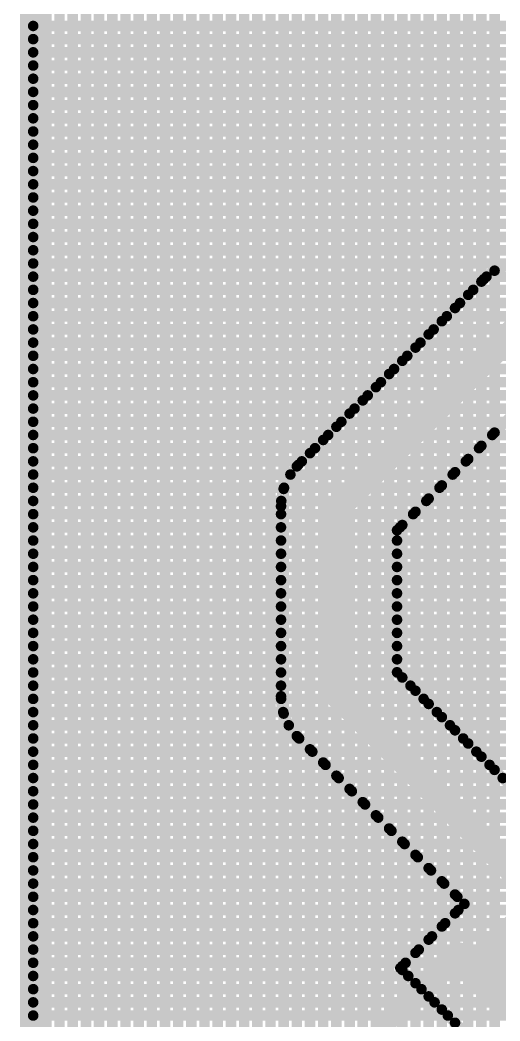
# Model space of a CAD drawing. Header units: millimetres. Extents: x 1.42 to 3.4, y 1.21 to 3.22.
# Drawn here: x 1.415 to 1.5971, y 1.9629 to 2.3422 of the extents above; entities that cross this region are included whole.
import ezdxf

# ---------------------------------------------------------------- set-up
doc = ezdxf.new("R2010")
doc.units = ezdxf.units.MM
doc.header["$MEASUREMENT"] = 0
for name, color, linetype in [('BottomLayer', 5, 'Continuous'), ('BottomSolder', 6, 'Continuous'), ('TopLayer', 1, 'Continuous'), ('TopOverlay', 2, 'Continuous'), ('TopPaste', 8, 'Continuous'), ('TopSolder', 216, 'Continuous')]:
    doc.layers.add(name, color=color, linetype=linetype)

# ---------------------------------------------------------------- blocks, each defined once
blk = doc.blocks.new('KEY_SMT_6')
at = {"layer": 'TopLayer'}
for points in [[(-0.06102, 0.06102), (-0.06102, 0.08464), (-0.13976, 0.06102), (-0.13976, 0.08464)], [(0.13976, 0.06102), (0.13976, 0.08464), (0.06102, 0.06102), (0.06102, 0.08464)], [(-0.06102, -0.08464), (-0.06102, -0.06102), (-0.13976, -0.08464), (-0.13976, -0.06102)], [(0.13976, -0.08543), (0.13976, -0.06181), (0.06102, -0.08543), (0.06102, -0.06181)]]:
    blk.add_solid(points, dxfattribs=at)
at = {"layer": 'TopOverlay', "const_width": 0.006}
for points in [[(-0.065, 0.09), (0.065, 0.09)], [(-0.065, 0.09), (-0.065, -0.09)], [(0.065, 0.09), (0.065, -0.09)], [(-0.065, -0.09), (0.065, -0.09)]]:
    blk.add_lwpolyline(points, dxfattribs=at)
at = {"layer": 'TopOverlay', "const_width": 0.003}
for points in [[(-0.0665, 0.09, 1), (-0.0635, 0.09, 1)], [(-0.0665, 0.09, 1), (-0.0635, 0.09, 1)], [(0.0635, 0.09, 1), (0.0665, 0.09, 1)], [(0.0635, 0.09, 1), (0.0665, 0.09, 1)], [(-0.0665, -0.09, 1), (-0.0635, -0.09, 1)], [(-0.0665, -0.09, 1), (-0.0635, -0.09, 1)], [(0.0635, -0.09, 1), (0.0665, -0.09, 1)], [(0.0635, -0.09, 1), (0.0665, -0.09, 1)]]:
    blk.add_lwpolyline(points, format="xyb", close=True, dxfattribs=at)
at = {"layer": 'TopPaste'}
for points in [[(-0.06102, 0.06102), (-0.06102, 0.08464), (-0.13976, 0.06102), (-0.13976, 0.08464)], [(0.13976, 0.06102), (0.13976, 0.08464), (0.06102, 0.06102), (0.06102, 0.08464)], [(-0.06102, -0.08464), (-0.06102, -0.06102), (-0.13976, -0.08464), (-0.13976, -0.06102)], [(0.13976, -0.08543), (0.13976, -0.06181), (0.06102, -0.08543), (0.06102, -0.06181)]]:
    blk.add_solid(points, dxfattribs=at)
at = {"layer": 'TopSolder'}
for points in [[(-0.05852, 0.05852), (-0.05852, 0.08715), (-0.14226, 0.05852), (-0.14226, 0.08715)], [(0.14226, 0.05852), (0.14226, 0.08715), (0.05852, 0.05852), (0.05852, 0.08715)], [(-0.05852, -0.08715), (-0.05852, -0.05852), (-0.14226, -0.08715), (-0.14226, -0.05852)], [(0.14226, -0.08793), (0.14226, -0.05931), (0.05852, -0.08793), (0.05852, -0.05931)]]:
    blk.add_solid(points, dxfattribs=at)

msp = doc.modelspace()

# ---------------------------------------------------------------- linework, layer by layer
at = {"layer": 'BottomLayer', "const_width": 0.004}
for points in [[(1.42, 1.24039), (1.42, 3.21)], [(1.42, 1.24039), (1.42, 3.21)], [(1.425, 1.24039), (1.425, 3.21)], [(1.43, 1.24039), (1.43, 3.21)], [(1.435, 1.24039), (1.435, 3.21)], [(1.44, 1.24039), (1.44, 3.21)], [(1.445, 1.24039), (1.445, 3.21)], [(1.45, 1.24039), (1.45, 3.21)], [(1.455, 1.24039), (1.455, 3.21)], [(1.46, 1.24039), (1.46, 3.21)], [(1.465, 1.24039), (1.465, 3.21)], [(1.47, 1.24039), (1.47, 3.21)], [(1.475, 1.24039), (1.475, 3.21)], [(1.48, 1.24039), (1.48, 3.21)], [(1.485, 1.24039), (1.485, 3.21)], [(1.49, 1.24039), (1.49, 3.21)], [(1.495, 1.24039), (1.495, 3.21)], [(1.5, 1.24039), (1.5, 3.21)], [(1.505, 1.24039), (1.505, 3.21)], [(1.51, 1.24039), (1.51, 3.21)], [(1.515, 1.24039), (1.515, 3.21)], [(1.52, 1.24039), (1.52, 3.21)], [(1.525, 1.24039), (1.525, 3.21)], [(1.53, 1.24039), (1.53, 3.21)], [(1.535, 1.24039), (1.535, 3.21)], [(1.54, 1.24039), (1.54, 3.21)], [(1.545, 1.24039), (1.545, 3.21)], [(1.55, 1.24039), (1.55, 3.21)], [(1.555, 1.24039), (1.555, 3.21)], [(1.56, 1.24039), (1.56, 3.21)], [(1.565, 1.24039), (1.565, 3.21)], [(1.57, 1.24039), (1.57, 3.21)], [(1.575, 1.24039), (1.575, 3.21)], [(1.58, 1.24039), (1.58, 3.21)], [(1.585, 1.24039), (1.585, 3.21)], [(1.59, 1.24039), (1.59, 3.21)], [(1.595, 1.24039), (1.595, 3.21)], [(1.42, 2.34), (2.02435, 2.34)], [(1.42, 2.335), (2.02935, 2.335)], [(1.42, 2.33), (2.03435, 2.33)], [(1.42, 2.325), (2.03935, 2.325)], [(1.42, 2.32), (2.04435, 2.32)], [(1.42, 2.315), (2.04935, 2.315)], [(1.42, 2.31), (2.05435, 2.31)], [(1.42, 2.305), (2.05935, 2.305)], [(1.42, 2.3), (2.06435, 2.3)], [(1.42, 2.295), (1.92895, 2.295)], [(1.42, 2.29), (1.91884, 2.29)], [(1.42, 2.285), (1.91376, 2.285)], [(1.42, 2.28), (1.91058, 2.28)], [(1.42, 2.275), (1.90863, 2.275)], [(1.42, 2.27), (1.90766, 2.27)], [(1.42, 2.265), (1.90757, 2.265)], [(1.42, 2.26), (1.90836, 2.26)], [(1.42, 2.255), (1.9101, 2.255)], [(1.42, 2.25), (1.91301, 2.25)], [(1.42, 2.245), (1.91761, 2.245)], [(1.42, 2.24), (1.92592, 2.24)], [(1.42, 2.235), (1.94253, 2.235)], [(1.42, 2.23), (1.94753, 2.23)], [(1.42, 2.225), (1.95253, 2.225)], [(1.42, 2.22), (1.95753, 2.22)], [(1.42, 2.215), (1.96253, 2.215)], [(1.42, 2.21), (1.96753, 2.21)], [(1.42, 2.205), (1.97253, 2.205)], [(1.42, 2.2), (1.97753, 2.2)], [(1.42, 2.195), (1.98253, 2.195)], [(1.42, 2.19), (1.98753, 2.19)], [(1.42, 2.185), (1.99253, 2.185)], [(1.42, 2.18), (1.99753, 2.18)], [(1.42, 2.175), (2.00253, 2.175)], [(1.42, 2.17), (2.00753, 2.17)], [(1.42, 2.165), (2.01253, 2.165)], [(1.42, 2.16), (2.01753, 2.16)], [(1.42, 2.155), (2.02253, 2.155)], [(1.42, 2.15), (2.02753, 2.15)], [(1.42, 2.145), (2.03253, 2.145)], [(1.42, 2.14), (2.03753, 2.14)], [(1.42, 2.135), (2.04253, 2.135)], [(1.42, 2.13), (2.04753, 2.13)], [(1.42, 2.125), (2.05253, 2.125)], [(1.42, 2.12), (2.05753, 2.12)], [(1.42, 2.115), (2.06253, 2.115)], [(1.42, 2.11), (2.06753, 2.11)], [(1.42, 2.105), (2.07253, 2.105)], [(1.42, 2.1), (2.07753, 2.1)], [(1.42, 2.095), (2.08253, 2.095)], [(1.42, 2.09), (2.08753, 2.09)], [(1.42, 2.085), (2.09253, 2.085)], [(1.42, 2.08), (2.09753, 2.08)], [(1.42, 2.075), (2.09903, 2.075)], [(1.42, 2.07), (2.10047, 2.07)], [(1.42, 2.065), (2.10299, 2.065)], [(1.42, 2.06), (2.10699, 2.06)], [(1.42, 2.055), (2.11369, 2.055)], [(1.42, 2.05), (2.166, 2.05)], [(1.42, 2.045), (2.166, 2.045)], [(1.42, 2.04), (2.166, 2.04)], [(1.42, 2.035), (2.166, 2.035)], [(1.42, 2.03), (2.166, 2.03)], [(1.42, 2.025), (2.166, 2.025)], [(1.42, 2.02), (2.166, 2.02)], [(1.42, 2.015), (2.166, 2.015)], [(1.42, 2.01), (2.166, 2.01)], [(1.42, 2.005), (2.166, 2.005)], [(1.42, 2), (2.166, 2)], [(1.42, 1.995), (2.16605, 1.995)], [(1.42, 1.99), (2.16698, 1.99)], [(1.42, 1.985), (2.16925, 1.985)], [(1.42, 1.98), (2.17339, 1.98)], [(1.42, 1.975), (2.17839, 1.975)], [(1.42, 1.97), (2.18339, 1.97)], [(1.42, 1.965), (2.18839, 1.965)]]:
    msp.add_lwpolyline(points, dxfattribs=at)
at = {"layer": 'BottomLayer', "const_width": 0.002}
for points in [[(1.419, 2.34, 1), (1.421, 2.34, 1)], [(1.419, 2.335, 1), (1.421, 2.335, 1)], [(1.419, 2.33, 1), (1.421, 2.33, 1)], [(1.419, 2.325, 1), (1.421, 2.325, 1)], [(1.419, 2.32, 1), (1.421, 2.32, 1)], [(1.419, 2.315, 1), (1.421, 2.315, 1)], [(1.419, 2.31, 1), (1.421, 2.31, 1)], [(1.419, 2.305, 1), (1.421, 2.305, 1)], [(1.419, 2.3, 1), (1.421, 2.3, 1)], [(1.419, 2.295, 1), (1.421, 2.295, 1)], [(1.419, 2.29, 1), (1.421, 2.29, 1)], [(1.419, 2.285, 1), (1.421, 2.285, 1)], [(1.419, 2.28, 1), (1.421, 2.28, 1)], [(1.419, 2.275, 1), (1.421, 2.275, 1)], [(1.419, 2.27, 1), (1.421, 2.27, 1)], [(1.419, 2.265, 1), (1.421, 2.265, 1)], [(1.419, 2.26, 1), (1.421, 2.26, 1)], [(1.419, 2.255, 1), (1.421, 2.255, 1)], [(1.419, 2.25, 1), (1.421, 2.25, 1)], [(1.419, 2.245, 1), (1.421, 2.245, 1)], [(1.419, 2.24, 1), (1.421, 2.24, 1)], [(1.419, 2.235, 1), (1.421, 2.235, 1)], [(1.419, 2.23, 1), (1.421, 2.23, 1)], [(1.419, 2.225, 1), (1.421, 2.225, 1)], [(1.419, 2.22, 1), (1.421, 2.22, 1)], [(1.419, 2.215, 1), (1.421, 2.215, 1)], [(1.419, 2.21, 1), (1.421, 2.21, 1)], [(1.419, 2.205, 1), (1.421, 2.205, 1)], [(1.419, 2.2, 1), (1.421, 2.2, 1)], [(1.419, 2.195, 1), (1.421, 2.195, 1)], [(1.419, 2.19, 1), (1.421, 2.19, 1)], [(1.419, 2.185, 1), (1.421, 2.185, 1)], [(1.419, 2.18, 1), (1.421, 2.18, 1)], [(1.419, 2.175, 1), (1.421, 2.175, 1)], [(1.419, 2.17, 1), (1.421, 2.17, 1)], [(1.419, 2.165, 1), (1.421, 2.165, 1)], [(1.419, 2.16, 1), (1.421, 2.16, 1)], [(1.419, 2.155, 1), (1.421, 2.155, 1)], [(1.419, 2.15, 1), (1.421, 2.15, 1)], [(1.419, 2.145, 1), (1.421, 2.145, 1)], [(1.419, 2.14, 1), (1.421, 2.14, 1)], [(1.419, 2.135, 1), (1.421, 2.135, 1)], [(1.419, 2.13, 1), (1.421, 2.13, 1)], [(1.419, 2.125, 1), (1.421, 2.125, 1)], [(1.419, 2.12, 1), (1.421, 2.12, 1)], [(1.419, 2.115, 1), (1.421, 2.115, 1)], [(1.419, 2.11, 1), (1.421, 2.11, 1)], [(1.419, 2.105, 1), (1.421, 2.105, 1)], [(1.419, 2.1, 1), (1.421, 2.1, 1)], [(1.419, 2.095, 1), (1.421, 2.095, 1)], [(1.419, 2.09, 1), (1.421, 2.09, 1)], [(1.419, 2.085, 1), (1.421, 2.085, 1)], [(1.419, 2.08, 1), (1.421, 2.08, 1)], [(1.419, 2.075, 1), (1.421, 2.075, 1)], [(1.419, 2.07, 1), (1.421, 2.07, 1)], [(1.419, 2.065, 1), (1.421, 2.065, 1)], [(1.419, 2.06, 1), (1.421, 2.06, 1)], [(1.419, 2.055, 1), (1.421, 2.055, 1)], [(1.419, 2.05, 1), (1.421, 2.05, 1)], [(1.419, 2.045, 1), (1.421, 2.045, 1)], [(1.419, 2.04, 1), (1.421, 2.04, 1)], [(1.419, 2.035, 1), (1.421, 2.035, 1)], [(1.419, 2.03, 1), (1.421, 2.03, 1)], [(1.419, 2.025, 1), (1.421, 2.025, 1)], [(1.419, 2.02, 1), (1.421, 2.02, 1)], [(1.419, 2.015, 1), (1.421, 2.015, 1)], [(1.419, 2.01, 1), (1.421, 2.01, 1)], [(1.419, 2.005, 1), (1.421, 2.005, 1)], [(1.419, 2, 1), (1.421, 2, 1)], [(1.419, 1.995, 1), (1.421, 1.995, 1)], [(1.419, 1.99, 1), (1.421, 1.99, 1)], [(1.419, 1.985, 1), (1.421, 1.985, 1)], [(1.419, 1.98, 1), (1.421, 1.98, 1)], [(1.419, 1.975, 1), (1.421, 1.975, 1)], [(1.419, 1.97, 1), (1.421, 1.97, 1)], [(1.419, 1.965, 1), (1.421, 1.965, 1)]]:
    msp.add_lwpolyline(points, format="xyb", close=True, dxfattribs=at)
at = {"layer": 'BottomSolder', "const_width": 0.01}
msp.add_lwpolyline([(1.42, 1.24039), (1.42, 3.2089)], dxfattribs=at)
at = {"layer": 'TopLayer'}
for points, const_width in [([(1.42, 1.84375), (1.42, 3.2089)], 0.004), ([(1.42, 1.84375), (1.42, 3.2089)], 0.004), ([(1.425, 1.84875), (1.425, 3.2089)], 0.004), ([(1.43, 1.85375), (1.43, 3.2089)], 0.004), ([(1.435, 1.85875), (1.435, 3.2089)], 0.004), ([(1.44, 1.86375), (1.44, 3.2089)], 0.004), ([(1.445, 1.86875), (1.445, 3.2089)], 0.004), ([(1.45, 1.87375), (1.45, 3.2089)], 0.004), ([(1.455, 1.87875), (1.455, 3.2089)], 0.004), ([(1.46, 1.88375), (1.46, 3.2089)], 0.004), ([(1.465, 1.88875), (1.465, 3.2089)], 0.004), ([(1.47, 1.89375), (1.47, 3.2089)], 0.004), ([(1.475, 1.89875), (1.475, 3.2089)], 0.004), ([(1.48, 1.90375), (1.48, 3.2089)], 0.004), ([(1.485, 1.90875), (1.485, 3.2089)], 0.004), ([(1.49, 1.91375), (1.49, 3.2089)], 0.004), ([(1.495, 1.91875), (1.495, 3.2089)], 0.004), ([(1.5, 1.91774), (1.5, 3.2089)], 0.004), ([(1.505, 1.91274), (1.505, 3.2089)], 0.004), ([(1.51, 1.90774), (1.51, 3.2089)], 0.004), ([(1.515, 2.16456), (1.515, 3.2089)], 0.004), ([(1.52, 2.1731), (1.52, 3.2089)], 0.004), ([(1.525, 2.17811), (1.525, 3.2089)], 0.004), ([(1.53, 2.18311), (1.53, 3.2089)], 0.004), ([(1.535, 2.18811), (1.535, 3.2089)], 0.004), ([(1.54, 2.19311), (1.54, 3.2089)], 0.004), ([(1.545, 2.19811), (1.545, 3.2089)], 0.004), ([(1.55, 2.20311), (1.55, 3.2089)], 0.004), ([(1.555, 2.20811), (1.555, 3.2089)], 0.004), ([(1.56, 2.21311), (1.56, 3.2089)], 0.004), ([(1.565, 2.21811), (1.565, 3.2089)], 0.004), ([(1.57, 2.22311), (1.57, 3.2089)], 0.004), ([(1.575, 2.22811), (1.575, 3.2089)], 0.004), ([(1.58, 2.23311), (1.58, 3.2089)], 0.004), ([(1.585, 2.23811), (1.585, 3.2089)], 0.004), ([(1.59, 2.24311), (1.59, 3.2089)], 0.004), ([(1.595, 2.24726), (1.595, 3.2089)], 0.004), ([(1.42, 2.34), (1.80285, 2.34)], 0.004), ([(1.42, 2.335), (1.79785, 2.335)], 0.004), ([(1.42, 2.33), (1.79285, 2.33)], 0.004), ([(1.42, 2.325), (1.78785, 2.325)], 0.004), ([(1.42, 2.32), (1.78285, 2.32)], 0.004), ([(1.42, 2.315), (1.77785, 2.315)], 0.004), ([(1.42, 2.31), (1.77195, 2.31)], 0.004), ([(1.42, 2.305), (1.76184, 2.305)], 0.004), ([(1.42, 2.3), (1.75676, 2.3)], 0.004), ([(1.42, 2.295), (1.75358, 2.295)], 0.004), ([(1.42, 2.29), (1.75163, 2.29)], 0.004), ([(1.42, 2.285), (1.75066, 2.285)], 0.004), ([(1.42, 2.28), (1.75057, 2.28)], 0.004), ([(1.42, 2.275), (1.75136, 2.275)], 0.004), ([(1.42, 2.27), (1.7531, 2.27)], 0.004), ([(1.42, 2.265), (1.75601, 2.265)], 0.004), ([(1.42, 2.26), (1.76061, 2.26)], 0.004), ([(1.42, 2.255), (1.76892, 2.255)], 0.004), ([(1.42, 2.25), (1.60184, 2.25)], 0.004), ([(1.42, 2.245), (1.59195, 2.245)], 0.004), ([(1.52048, 2.1736), (1.5909, 2.24402)], 0.004), ([(1.42, 2.24), (1.58689, 2.24)], 0.004), ([(1.42, 2.235), (1.58189, 2.235)], 0.004), ([(1.42, 2.23), (1.57689, 2.23)], 0.004), ([(1.536, 2.158), (1.6065, 2.2285)], 0.01), ([(1.42, 2.225), (1.57189, 2.225)], 0.004), ([(1.42, 2.22), (1.56689, 2.22)], 0.004), ([(1.42, 2.215), (1.56189, 2.215)], 0.004), ([(1.42, 2.21), (1.55689, 2.21)], 0.004), ([(1.558, 2.14889), (1.61561, 2.2065)], 0.004), ([(1.42, 2.205), (1.55189, 2.205)], 0.004), ([(1.42, 2.2), (1.54689, 2.2)], 0.004), ([(1.42, 2.195), (1.54189, 2.195)], 0.004), ([(1.42, 2.19), (1.53689, 2.19)], 0.004), ([(1.42, 2.185), (1.53189, 2.185)], 0.004), ([(1.59411, 2.185), (1.71689, 2.185)], 0.004), ([(1.595, 2.05809), (1.595, 2.18589)], 0.004), ([(1.42, 2.18), (1.52689, 2.18)], 0.004), ([(1.58911, 2.18), (1.72189, 2.18)], 0.004), ([(1.59, 2.06309), (1.59, 2.18089)], 0.004), ([(1.585, 2.06809), (1.585, 2.17589)], 0.004), ([(1.42, 2.175), (1.52189, 2.175)], 0.004), ([(1.58411, 2.175), (1.72689, 2.175)], 0.004), ([(1.42, 2.17), (1.51756, 2.17)], 0.004), ([(1.57911, 2.17), (1.73189, 2.17)], 0.004), ([(1.58, 2.07309), (1.58, 2.17089)], 0.004), ([(1.42, 2.165), (1.51514, 2.165)], 0.004), ([(1.57411, 2.165), (1.73689, 2.165)], 0.004), ([(1.575, 2.07809), (1.575, 2.16589)], 0.004), ([(1.536, 2.08598), (1.536, 2.158)], 0.01), ([(1.57, 2.08309), (1.57, 2.16089)], 0.004), ([(1.42, 2.16), (1.51409, 2.16)], 0.004), ([(1.514, 2.08598), (1.514, 2.158)], 0.004), ([(1.56911, 2.16), (1.74189, 2.16)], 0.004), ([(1.42, 2.155), (1.514, 2.155)], 0.004), ([(1.56411, 2.155), (1.74689, 2.155)], 0.004), ([(1.565, 2.08809), (1.565, 2.15589)], 0.004), ([(1.42, 2.15), (1.514, 2.15)], 0.004), ([(1.558, 2.09509), (1.558, 2.14889)], 0.004), ([(1.55911, 2.15), (1.75189, 2.15)], 0.004), ([(1.56, 2.09309), (1.56, 2.15089)], 0.004), ([(1.42, 2.145), (1.514, 2.145)], 0.004), ([(1.558, 2.145), (1.75689, 2.145)], 0.004), ([(1.42, 2.14), (1.514, 2.14)], 0.004), ([(1.558, 2.14), (1.76189, 2.14)], 0.004), ([(1.42, 2.135), (1.514, 2.135)], 0.004), ([(1.558, 2.135), (1.70825, 2.135)], 0.004), ([(1.42, 2.13), (1.514, 2.13)], 0.004), ([(1.558, 2.13), (1.70325, 2.13)], 0.004), ([(1.42, 2.125), (1.514, 2.125)], 0.004), ([(1.558, 2.125), (1.69825, 2.125)], 0.004), ([(1.42, 2.12), (1.514, 2.12)], 0.004), ([(1.558, 2.12), (1.69325, 2.12)], 0.004), ([(1.42, 2.115), (1.514, 2.115)], 0.004), ([(1.558, 2.115), (1.68825, 2.115)], 0.004), ([(1.42, 2.11), (1.514, 2.11)], 0.004), ([(1.558, 2.11), (1.68325, 2.11)], 0.004), ([(1.42, 2.105), (1.514, 2.105)], 0.004), ([(1.558, 2.105), (1.67825, 2.105)], 0.004), ([(1.42, 2.1), (1.514, 2.1)], 0.004), ([(1.558, 2.1), (1.67325, 2.1)], 0.004), ([(1.42, 2.095), (1.514, 2.095)], 0.004), ([(1.558, 2.09509), (1.61467, 2.03842)], 0.004), ([(1.55809, 2.095), (1.66825, 2.095)], 0.004), ([(1.42, 2.09), (1.514, 2.09)], 0.004), ([(1.536, 2.08598), (1.61949, 2.00249)], 0.01), ([(1.56309, 2.09), (1.66325, 2.09)], 0.004), ([(1.42, 2.085), (1.51402, 2.085)], 0.004), ([(1.56809, 2.085), (1.65825, 2.085)], 0.004), ([(1.42, 2.08), (1.51483, 2.08)], 0.004), ([(1.515, 1.90274), (1.515, 2.07942)], 0.004), ([(1.57309, 2.08), (1.65325, 2.08)], 0.004), ([(1.42, 2.075), (1.51694, 2.075)], 0.004), ([(1.57809, 2.075), (1.64825, 2.075)], 0.004), ([(1.42, 2.07), (1.52087, 2.07)], 0.004), ([(1.52, 1.89774), (1.52, 2.07088)], 0.004), ([(1.52048, 2.07038), (1.58356, 2.00731)], 0.004), ([(1.58309, 2.07), (1.64325, 2.07)], 0.004), ([(1.525, 1.89274), (1.525, 2.06587)], 0.004), ([(1.42, 2.065), (1.52587, 2.065)], 0.004), ([(1.58809, 2.065), (1.63825, 2.065)], 0.004), ([(1.42, 2.06), (1.53087, 2.06)], 0.004), ([(1.53, 1.88774), (1.53, 2.06087)], 0.004), ([(1.59309, 2.06), (1.63325, 2.06)], 0.004), ([(1.42, 2.055), (1.53587, 2.055)], 0.004), ([(1.535, 1.88274), (1.535, 2.05587)], 0.004), ([(1.59809, 2.055), (1.63125, 2.055)], 0.004), ([(1.54, 1.75774), (1.54, 2.05087)], 0.004), ([(1.42, 2.05), (1.54087, 2.05)], 0.004), ([(1.42, 2.045), (1.54587, 2.045)], 0.004), ([(1.545, 1.76274), (1.545, 2.04587)], 0.004), ([(1.42, 2.04), (1.55087, 2.04)], 0.004), ([(1.55, 1.76774), (1.55, 2.04087)], 0.004), ([(1.42, 2.035), (1.55587, 2.035)], 0.004), ([(1.555, 1.77274), (1.555, 2.03587)], 0.004), ([(1.42, 2.03), (1.56087, 2.03)], 0.004), ([(1.56, 1.98375), (1.56, 2.03087)], 0.004), ([(1.42, 2.025), (1.56587, 2.025)], 0.004), ([(1.565, 1.98875), (1.565, 2.02587)], 0.004), ([(1.42, 2.02), (1.57087, 2.02)], 0.004), ([(1.57, 1.99375), (1.57, 2.02087)], 0.004), ([(1.42, 2.015), (1.57587, 2.015)], 0.004), ([(1.575, 1.99875), (1.575, 2.01587)], 0.004), ([(1.42, 2.01), (1.58087, 2.01)], 0.004), ([(1.58, 2.00375), (1.58, 2.01087)], 0.004), ([(1.42, 2.005), (1.58125, 2.005)], 0.004), ([(1.55926, 1.983), (1.58356, 2.00731)], 0.004), ([(1.42, 2), (1.57625, 2)], 0.004), ([(1.42, 1.995), (1.57125, 1.995)], 0.004), ([(1.42, 1.99), (1.56625, 1.99)], 0.004), ([(1.565, 1.97726), (1.565, 1.98875)], 0.004), ([(1.42, 1.985), (1.56125, 1.985)], 0.004), ([(1.55926, 1.983), (1.6, 1.94226)], 0.004), ([(1.56, 1.77774), (1.56, 1.98226)], 0.004), ([(1.42, 1.98), (1.56226, 1.98)], 0.004), ([(1.42, 1.975), (1.56726, 1.975)], 0.004), ([(1.565, 1.78274), (1.565, 1.97726)], 0.004), ([(1.57, 1.78774), (1.57, 1.97226)], 0.004), ([(1.42, 1.97), (1.57226, 1.97)], 0.004), ([(1.575, 1.79274), (1.575, 1.96726)], 0.004), ([(1.42, 1.965), (1.57726, 1.965)], 0.004), ([(1.58, 1.79774), (1.58, 1.96226)], 0.004)]:
    msp.add_lwpolyline(points, dxfattribs=dict(at, const_width=const_width))
for points, const_width in [([(1.419, 2.34, 1), (1.421, 2.34, 1)], 0.002), ([(1.419, 2.335, 1), (1.421, 2.335, 1)], 0.002), ([(1.419, 2.33, 1), (1.421, 2.33, 1)], 0.002), ([(1.419, 2.325, 1), (1.421, 2.325, 1)], 0.002), ([(1.419, 2.32, 1), (1.421, 2.32, 1)], 0.002), ([(1.419, 2.315, 1), (1.421, 2.315, 1)], 0.002), ([(1.419, 2.31, 1), (1.421, 2.31, 1)], 0.002), ([(1.419, 2.305, 1), (1.421, 2.305, 1)], 0.002), ([(1.419, 2.3, 1), (1.421, 2.3, 1)], 0.002), ([(1.419, 2.295, 1), (1.421, 2.295, 1)], 0.002), ([(1.419, 2.29, 1), (1.421, 2.29, 1)], 0.002), ([(1.419, 2.285, 1), (1.421, 2.285, 1)], 0.002), ([(1.419, 2.28, 1), (1.421, 2.28, 1)], 0.002), ([(1.419, 2.275, 1), (1.421, 2.275, 1)], 0.002), ([(1.419, 2.27, 1), (1.421, 2.27, 1)], 0.002), ([(1.419, 2.265, 1), (1.421, 2.265, 1)], 0.002), ([(1.419, 2.26, 1), (1.421, 2.26, 1)], 0.002), ([(1.419, 2.255, 1), (1.421, 2.255, 1)], 0.002), ([(1.419, 2.25, 1), (1.421, 2.25, 1)], 0.002), ([(1.419, 2.245, 1), (1.421, 2.245, 1)], 0.002), ([(1.5899, 2.24402, 1), (1.5919, 2.24402, 1)], 0.002), ([(1.5899, 2.24402, 1), (1.5919, 2.24402, 1)], 0.002), ([(1.58994, 2.24406, 1), (1.59194, 2.24406, 1)], 0.002), ([(1.59095, 2.245, 1), (1.59295, 2.245, 1)], 0.002), ([(1.594, 2.24726, 1), (1.596, 2.24726, 1)], 0.002), ([(1.419, 2.24, 1), (1.421, 2.24, 1)], 0.002), ([(1.58589, 2.24, 1), (1.58789, 2.24, 1)], 0.002), ([(1.589, 2.24311, 1), (1.591, 2.24311, 1)], 0.002), ([(1.584, 2.23811, 1), (1.586, 2.23811, 1)], 0.002), ([(1.419, 2.235, 1), (1.421, 2.235, 1)], 0.002), ([(1.579, 2.23311, 1), (1.581, 2.23311, 1)], 0.002), ([(1.58089, 2.235, 1), (1.58289, 2.235, 1)], 0.002), ([(1.419, 2.23, 1), (1.421, 2.23, 1)], 0.002), ([(1.57589, 2.23, 1), (1.57789, 2.23, 1)], 0.002), ([(1.419, 2.225, 1), (1.421, 2.225, 1)], 0.002), ([(1.57089, 2.225, 1), (1.57289, 2.225, 1)], 0.002), ([(1.574, 2.22811, 1), (1.576, 2.22811, 1)], 0.002), ([(1.569, 2.22311, 1), (1.571, 2.22311, 1)], 0.002), ([(1.419, 2.22, 1), (1.421, 2.22, 1)], 0.002), ([(1.564, 2.21811, 1), (1.566, 2.21811, 1)], 0.002), ([(1.56589, 2.22, 1), (1.56789, 2.22, 1)], 0.002), ([(1.419, 2.215, 1), (1.421, 2.215, 1)], 0.002), ([(1.56089, 2.215, 1), (1.56289, 2.215, 1)], 0.002), ([(1.419, 2.21, 1), (1.421, 2.21, 1)], 0.002), ([(1.55589, 2.21, 1), (1.55789, 2.21, 1)], 0.002), ([(1.559, 2.21311, 1), (1.561, 2.21311, 1)], 0.002), ([(1.554, 2.20811, 1), (1.556, 2.20811, 1)], 0.002), ([(1.419, 2.205, 1), (1.421, 2.205, 1)], 0.002), ([(1.549, 2.20311, 1), (1.551, 2.20311, 1)], 0.002), ([(1.55089, 2.205, 1), (1.55289, 2.205, 1)], 0.002), ([(1.419, 2.2, 1), (1.421, 2.2, 1)], 0.002), ([(1.544, 2.19811, 1), (1.546, 2.19811, 1)], 0.002), ([(1.54589, 2.2, 1), (1.54789, 2.2, 1)], 0.002), ([(1.419, 2.195, 1), (1.421, 2.195, 1)], 0.002), ([(1.54089, 2.195, 1), (1.54289, 2.195, 1)], 0.002), ([(1.539, 2.19311, 1), (1.541, 2.19311, 1)], 0.002), ([(1.419, 2.19, 1), (1.421, 2.19, 1)], 0.002), ([(1.534, 2.18811, 1), (1.536, 2.18811, 1)], 0.002), ([(1.53589, 2.19, 1), (1.53789, 2.19, 1)], 0.002), ([(1.419, 2.185, 1), (1.421, 2.185, 1)], 0.002), ([(1.529, 2.18311, 1), (1.531, 2.18311, 1)], 0.002), ([(1.53089, 2.185, 1), (1.53289, 2.185, 1)], 0.002), ([(1.59311, 2.185, 1), (1.59511, 2.185, 1)], 0.002), ([(1.594, 2.18589, 1), (1.596, 2.18589, 1)], 0.002), ([(1.419, 2.18, 1), (1.421, 2.18, 1)], 0.002), ([(1.52589, 2.18, 1), (1.52789, 2.18, 1)], 0.002), ([(1.58811, 2.18, 1), (1.59011, 2.18, 1)], 0.002), ([(1.589, 2.18089, 1), (1.591, 2.18089, 1)], 0.002), ([(1.524, 2.17811, 1), (1.526, 2.17811, 1)], 0.002), ([(1.584, 2.17589, 1), (1.586, 2.17589, 1)], 0.002), ([(1.419, 2.175, 1), (1.421, 2.175, 1)], 0.002), ([(1.519, 2.1731, 1), (1.521, 2.1731, 1)], 0.002), ([(1.51944, 2.17356, 1), (1.52144, 2.17356, 1)], 0.002), ([(1.51948, 2.1736, 1), (1.52148, 2.1736, 1)], 0.002), ([(1.51948, 2.1736, 1), (1.52148, 2.1736, 1)], 0.002), ([(1.52089, 2.175, 1), (1.52289, 2.175, 1)], 0.002), ([(1.58311, 2.175, 1), (1.58511, 2.175, 1)], 0.002), ([(1.419, 2.17, 1), (1.421, 2.17, 1)], 0.002), ([(1.51656, 2.17, 1), (1.51856, 2.17, 1)], 0.002), ([(1.57811, 2.17, 1), (1.58011, 2.17, 1)], 0.002), ([(1.579, 2.17089, 1), (1.581, 2.17089, 1)], 0.002), ([(1.419, 2.165, 1), (1.421, 2.165, 1)], 0.002), ([(1.514, 2.16456, 1), (1.516, 2.16456, 1)], 0.002), ([(1.51414, 2.165, 1), (1.51614, 2.165, 1)], 0.002), ([(1.57311, 2.165, 1), (1.57511, 2.165, 1)], 0.002), ([(1.574, 2.16589, 1), (1.576, 2.16589, 1)], 0.002), ([(1.5335, 2.158, 1), (1.5385, 2.158, 1)], 0.005), ([(1.5335, 2.158, 1), (1.5385, 2.158, 1)], 0.005), ([(1.569, 2.16089, 1), (1.571, 2.16089, 1)], 0.002), ([(1.419, 2.16, 1), (1.421, 2.16, 1)], 0.002), ([(1.513, 2.158, 1), (1.515, 2.158, 1)], 0.002), ([(1.513, 2.158, 1), (1.515, 2.158, 1)], 0.002), ([(1.513, 2.158, 1), (1.515, 2.158, 1)], 0.002), ([(1.51309, 2.16, 1), (1.51509, 2.16, 1)], 0.002), ([(1.56811, 2.16, 1), (1.57011, 2.16, 1)], 0.002), ([(1.419, 2.155, 1), (1.421, 2.155, 1)], 0.002), ([(1.513, 2.155, 1), (1.515, 2.155, 1)], 0.002), ([(1.56311, 2.155, 1), (1.56511, 2.155, 1)], 0.002), ([(1.564, 2.15589, 1), (1.566, 2.15589, 1)], 0.002), ([(1.419, 2.15, 1), (1.421, 2.15, 1)], 0.002), ([(1.513, 2.15, 1), (1.515, 2.15, 1)], 0.002), ([(1.557, 2.14889, 1), (1.559, 2.14889, 1)], 0.002), ([(1.557, 2.14889, 1), (1.559, 2.14889, 1)], 0.002), ([(1.55811, 2.15, 1), (1.56011, 2.15, 1)], 0.002), ([(1.559, 2.15089, 1), (1.561, 2.15089, 1)], 0.002), ([(1.419, 2.145, 1), (1.421, 2.145, 1)], 0.002), ([(1.513, 2.145, 1), (1.515, 2.145, 1)], 0.002), ([(1.557, 2.145, 1), (1.559, 2.145, 1)], 0.002), ([(1.419, 2.14, 1), (1.421, 2.14, 1)], 0.002), ([(1.513, 2.14, 1), (1.515, 2.14, 1)], 0.002), ([(1.557, 2.14, 1), (1.559, 2.14, 1)], 0.002), ([(1.419, 2.135, 1), (1.421, 2.135, 1)], 0.002), ([(1.513, 2.135, 1), (1.515, 2.135, 1)], 0.002), ([(1.557, 2.135, 1), (1.559, 2.135, 1)], 0.002), ([(1.419, 2.13, 1), (1.421, 2.13, 1)], 0.002), ([(1.513, 2.13, 1), (1.515, 2.13, 1)], 0.002), ([(1.557, 2.13, 1), (1.559, 2.13, 1)], 0.002), ([(1.419, 2.125, 1), (1.421, 2.125, 1)], 0.002), ([(1.513, 2.125, 1), (1.515, 2.125, 1)], 0.002), ([(1.557, 2.125, 1), (1.559, 2.125, 1)], 0.002), ([(1.419, 2.12, 1), (1.421, 2.12, 1)], 0.002), ([(1.513, 2.12, 1), (1.515, 2.12, 1)], 0.002), ([(1.557, 2.12, 1), (1.559, 2.12, 1)], 0.002), ([(1.419, 2.115, 1), (1.421, 2.115, 1)], 0.002), ([(1.513, 2.115, 1), (1.515, 2.115, 1)], 0.002), ([(1.557, 2.115, 1), (1.559, 2.115, 1)], 0.002), ([(1.419, 2.11, 1), (1.421, 2.11, 1)], 0.002), ([(1.513, 2.11, 1), (1.515, 2.11, 1)], 0.002), ([(1.557, 2.11, 1), (1.559, 2.11, 1)], 0.002), ([(1.419, 2.105, 1), (1.421, 2.105, 1)], 0.002), ([(1.513, 2.105, 1), (1.515, 2.105, 1)], 0.002), ([(1.557, 2.105, 1), (1.559, 2.105, 1)], 0.002), ([(1.419, 2.1, 1), (1.421, 2.1, 1)], 0.002), ([(1.513, 2.1, 1), (1.515, 2.1, 1)], 0.002), ([(1.557, 2.1, 1), (1.559, 2.1, 1)], 0.002), ([(1.419, 2.095, 1), (1.421, 2.095, 1)], 0.002), ([(1.513, 2.095, 1), (1.515, 2.095, 1)], 0.002), ([(1.557, 2.09509, 1), (1.559, 2.09509, 1)], 0.002), ([(1.557, 2.09509, 1), (1.559, 2.09509, 1)], 0.002), ([(1.55709, 2.095, 1), (1.55909, 2.095, 1)], 0.002), ([(1.559, 2.09309, 1), (1.561, 2.09309, 1)], 0.002), ([(1.419, 2.09, 1), (1.421, 2.09, 1)], 0.002), ([(1.513, 2.09, 1), (1.515, 2.09, 1)], 0.002), ([(1.5335, 2.08598, 1), (1.5385, 2.08598, 1)], 0.005), ([(1.5335, 2.08598, 1), (1.5385, 2.08598, 1)], 0.005), ([(1.56209, 2.09, 1), (1.56409, 2.09, 1)], 0.002), ([(1.564, 2.08809, 1), (1.566, 2.08809, 1)], 0.002), ([(1.419, 2.085, 1), (1.421, 2.085, 1)], 0.002), ([(1.513, 2.08598, 1), (1.515, 2.08598, 1)], 0.002), ([(1.513, 2.08598, 1), (1.515, 2.08598, 1)], 0.002), ([(1.513, 2.08598, 1), (1.515, 2.08598, 1)], 0.002), ([(1.51302, 2.085, 1), (1.51502, 2.085, 1)], 0.002), ([(1.56709, 2.085, 1), (1.56909, 2.085, 1)], 0.002), ([(1.569, 2.08309, 1), (1.571, 2.08309, 1)], 0.002), ([(1.419, 2.08, 1), (1.421, 2.08, 1)], 0.002), ([(1.51383, 2.08, 1), (1.51583, 2.08, 1)], 0.002), ([(1.514, 2.07942, 1), (1.516, 2.07942, 1)], 0.002), ([(1.57209, 2.08, 1), (1.57409, 2.08, 1)], 0.002), ([(1.574, 2.07809, 1), (1.576, 2.07809, 1)], 0.002), ([(1.419, 2.075, 1), (1.421, 2.075, 1)], 0.002), ([(1.51594, 2.075, 1), (1.51794, 2.075, 1)], 0.002), ([(1.57709, 2.075, 1), (1.57909, 2.075, 1)], 0.002), ([(1.579, 2.07309, 1), (1.581, 2.07309, 1)], 0.002), ([(1.419, 2.07, 1), (1.421, 2.07, 1)], 0.002), ([(1.519, 2.07088, 1), (1.521, 2.07088, 1)], 0.002), ([(1.51944, 2.07042, 1), (1.52144, 2.07042, 1)], 0.002), ([(1.51948, 2.07038, 1), (1.52148, 2.07038, 1)], 0.002), ([(1.51948, 2.07038, 1), (1.52148, 2.07038, 1)], 0.002), ([(1.51987, 2.07, 1), (1.52187, 2.07, 1)], 0.002), ([(1.58209, 2.07, 1), (1.58409, 2.07, 1)], 0.002), ([(1.524, 2.06587, 1), (1.526, 2.06587, 1)], 0.002), ([(1.584, 2.06809, 1), (1.586, 2.06809, 1)], 0.002), ([(1.419, 2.065, 1), (1.421, 2.065, 1)], 0.002), ([(1.52487, 2.065, 1), (1.52687, 2.065, 1)], 0.002), ([(1.58709, 2.065, 1), (1.58909, 2.065, 1)], 0.002), ([(1.589, 2.06309, 1), (1.591, 2.06309, 1)], 0.002), ([(1.419, 2.06, 1), (1.421, 2.06, 1)], 0.002), ([(1.529, 2.06087, 1), (1.531, 2.06087, 1)], 0.002), ([(1.52987, 2.06, 1), (1.53187, 2.06, 1)], 0.002), ([(1.59209, 2.06, 1), (1.59409, 2.06, 1)], 0.002), ([(1.594, 2.05809, 1), (1.596, 2.05809, 1)], 0.002), ([(1.419, 2.055, 1), (1.421, 2.055, 1)], 0.002), ([(1.534, 2.05587, 1), (1.536, 2.05587, 1)], 0.002), ([(1.53487, 2.055, 1), (1.53687, 2.055, 1)], 0.002), ([(1.59709, 2.055, 1), (1.59909, 2.055, 1)], 0.002), ([(1.539, 2.05087, 1), (1.541, 2.05087, 1)], 0.002), ([(1.419, 2.05, 1), (1.421, 2.05, 1)], 0.002), ([(1.53987, 2.05, 1), (1.54187, 2.05, 1)], 0.002), ([(1.419, 2.045, 1), (1.421, 2.045, 1)], 0.002), ([(1.544, 2.04587, 1), (1.546, 2.04587, 1)], 0.002), ([(1.54487, 2.045, 1), (1.54687, 2.045, 1)], 0.002), ([(1.419, 2.04, 1), (1.421, 2.04, 1)], 0.002), ([(1.549, 2.04087, 1), (1.551, 2.04087, 1)], 0.002), ([(1.54987, 2.04, 1), (1.55187, 2.04, 1)], 0.002), ([(1.419, 2.035, 1), (1.421, 2.035, 1)], 0.002), ([(1.554, 2.03587, 1), (1.556, 2.03587, 1)], 0.002), ([(1.55487, 2.035, 1), (1.55687, 2.035, 1)], 0.002), ([(1.419, 2.03, 1), (1.421, 2.03, 1)], 0.002), ([(1.559, 2.03087, 1), (1.561, 2.03087, 1)], 0.002), ([(1.55987, 2.03, 1), (1.56187, 2.03, 1)], 0.002), ([(1.419, 2.025, 1), (1.421, 2.025, 1)], 0.002), ([(1.564, 2.02587, 1), (1.566, 2.02587, 1)], 0.002), ([(1.56487, 2.025, 1), (1.56687, 2.025, 1)], 0.002), ([(1.419, 2.02, 1), (1.421, 2.02, 1)], 0.002), ([(1.569, 2.02087, 1), (1.571, 2.02087, 1)], 0.002), ([(1.56987, 2.02, 1), (1.57187, 2.02, 1)], 0.002), ([(1.419, 2.015, 1), (1.421, 2.015, 1)], 0.002), ([(1.574, 2.01587, 1), (1.576, 2.01587, 1)], 0.002), ([(1.57487, 2.015, 1), (1.57687, 2.015, 1)], 0.002), ([(1.419, 2.01, 1), (1.421, 2.01, 1)], 0.002), ([(1.579, 2.01087, 1), (1.581, 2.01087, 1)], 0.002), ([(1.57987, 2.01, 1), (1.58187, 2.01, 1)], 0.002), ([(1.419, 2.005, 1), (1.421, 2.005, 1)], 0.002), ([(1.58025, 2.005, 1), (1.58225, 2.005, 1)], 0.002), ([(1.58256, 2.00731, 1), (1.58456, 2.00731, 1)], 0.002), ([(1.58256, 2.00731, 1), (1.58456, 2.00731, 1)], 0.002), ([(1.579, 2.00375, 1), (1.581, 2.00375, 1)], 0.002), ([(1.419, 2, 1), (1.421, 2, 1)], 0.002), ([(1.574, 1.99875, 1), (1.576, 1.99875, 1)], 0.002), ([(1.57525, 2, 1), (1.57725, 2, 1)], 0.002), ([(1.419, 1.995, 1), (1.421, 1.995, 1)], 0.002), ([(1.569, 1.99375, 1), (1.571, 1.99375, 1)], 0.002), ([(1.57025, 1.995, 1), (1.57225, 1.995, 1)], 0.002), ([(1.419, 1.99, 1), (1.421, 1.99, 1)], 0.002), ([(1.56525, 1.99, 1), (1.56725, 1.99, 1)], 0.002), ([(1.564, 1.98875, 1), (1.566, 1.98875, 1)], 0.002), ([(1.564, 1.98875, 1), (1.566, 1.98875, 1)], 0.002), ([(1.419, 1.985, 1), (1.421, 1.985, 1)], 0.002), ([(1.55826, 1.983, 1), (1.56026, 1.983, 1)], 0.002), ([(1.55826, 1.983, 1), (1.56026, 1.983, 1)], 0.002), ([(1.559, 1.98375, 1), (1.561, 1.98375, 1)], 0.002), ([(1.559, 1.98226, 1), (1.561, 1.98226, 1)], 0.002), ([(1.56025, 1.985, 1), (1.56225, 1.985, 1)], 0.002), ([(1.419, 1.98, 1), (1.421, 1.98, 1)], 0.002), ([(1.56126, 1.98, 1), (1.56326, 1.98, 1)], 0.002), ([(1.419, 1.975, 1), (1.421, 1.975, 1)], 0.002), ([(1.564, 1.97726, 1), (1.566, 1.97726, 1)], 0.002), ([(1.564, 1.97726, 1), (1.566, 1.97726, 1)], 0.002), ([(1.56626, 1.975, 1), (1.56826, 1.975, 1)], 0.002), ([(1.569, 1.97226, 1), (1.571, 1.97226, 1)], 0.002), ([(1.419, 1.97, 1), (1.421, 1.97, 1)], 0.002), ([(1.57126, 1.97, 1), (1.57326, 1.97, 1)], 0.002), ([(1.574, 1.96726, 1), (1.576, 1.96726, 1)], 0.002), ([(1.419, 1.965, 1), (1.421, 1.965, 1)], 0.002), ([(1.57626, 1.965, 1), (1.57826, 1.965, 1)], 0.002), ([(1.579, 1.96226, 1), (1.581, 1.96226, 1)], 0.002)]:
    msp.add_lwpolyline(points, format="xyb", close=True, dxfattribs=dict(at, const_width=const_width))
at = {"layer": 'TopLayer', "const_width": 0.004}
for points in [[(1.5909, 2.24402, -0.199566), (1.6065, 2.2505)], [(1.59094, 2.24406, -0.198912), (1.6065, 2.2505)], [(1.514, 2.158, -0.199566), (1.52048, 2.1736)], [(1.514, 2.158, -0.198912), (1.52044, 2.17356)], [(1.52048, 2.07038, -0.199566), (1.514, 2.08598)], [(1.52044, 2.07042, -0.198912), (1.514, 2.08598)]]:
    msp.add_lwpolyline(points, format="xyb", dxfattribs=at)

# ---------------------------------------------------------------- block references
at = {"rotation": 45}
msp.add_blockref('KEY_SMT_6', (1.6, 1.88), dxfattribs=at)

doc.saveas('drawing.dxf')
